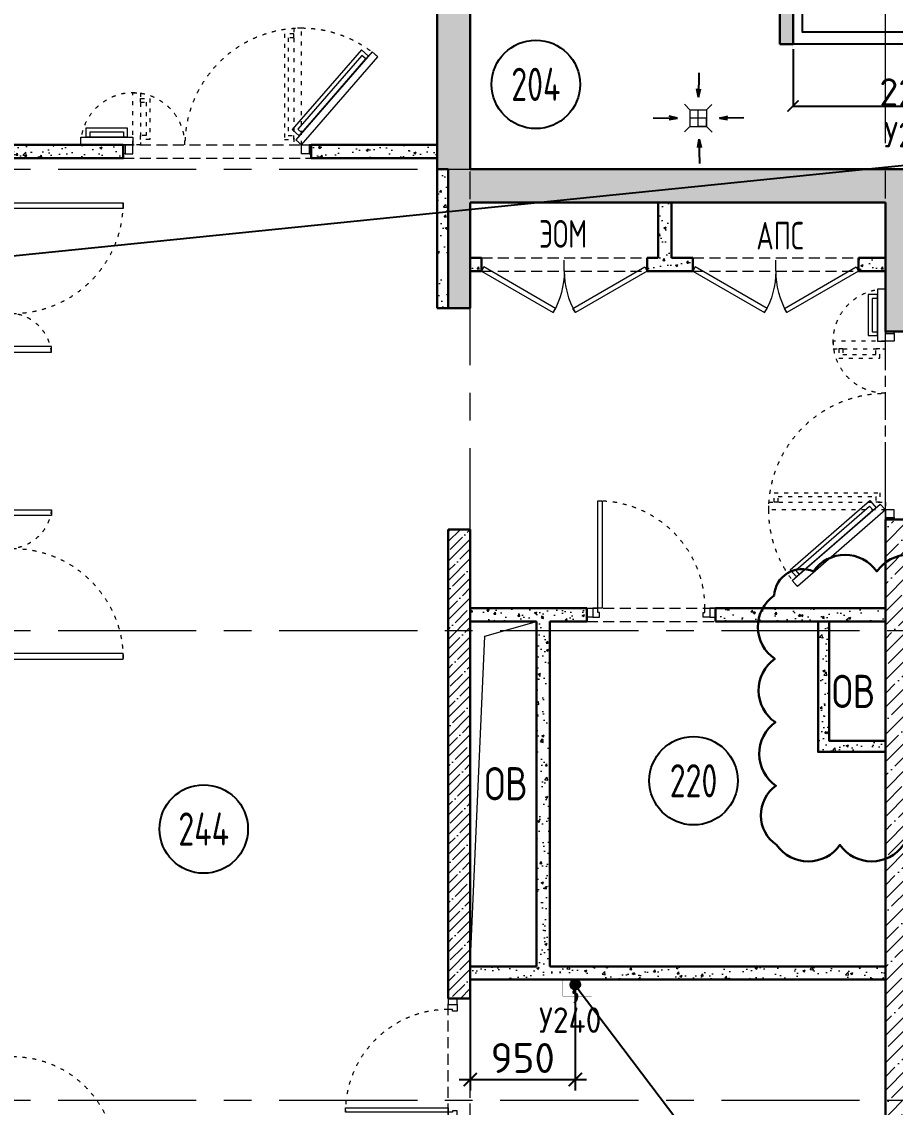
# Model space of a CAD drawing. Header units: millimetres. Extents: x -8417289 to 9420486, y 0 to 166066.
# Drawn here: x -63759 to -55856, y 66682 to 76500 of the extents above; entities that cross this region are included whole.
import ezdxf
from ezdxf import colors
from ezdxf.entities.mleader import LeaderData, LeaderLine
from ezdxf.enums import TextEntityAlignment as Align
from ezdxf.math import Vec2, Vec3

# ---------------------------------------------------------------- set-up
doc = ezdxf.new("R2010")
doc.units = ezdxf.units.MM
doc.header["$MEASUREMENT"] = 0
doc.header["$PDMODE"] = 3
doc.header["$PDSIZE"] = -4
for name, pattern in [('ACAD_ISO03W100', [30, 12, -18]), ('ADSK_Штриховая_ш2 п1', [3, 2, -1]), ('CENTER', [2, 1.25, -0.25, 0.25, -0.25])]:
    doc.linetypes.add(name, pattern=pattern)
doc.layers.get('0').update_dxf_attribs({"color": 250, "lineweight": 9})
doc.layers.get('Defpoints').update_dxf_attribs({"color": 6})
for name, color, linetype, lineweight in [('_АР ТЕКСТ', 250, 'Continuous', 25), ('АР_Двери', 175, 'Continuous', 18), ('АР_Маркер экспликации', 239, 'Continuous', 13), ('АР_Номер помещения', 1, 'Continuous', 25), ('АР_Оси', 195, 'Continuous', 9), ('АР_Перегородки газоблок', 165, 'Continuous', 30), ('АР_Перегородки газоблок_Штрих', 165, 'Continuous', 5), ('АР_Сущ Несущая стена', 216, 'Continuous', 30), ('АР_тонкая линия', 250, 'Continuous', 0), ('АР_Шкафы ЭОМ', 1, 'Continuous', 0), ('АР_Штриховка монолит', 250, 'Continuous', 9), ('ТХ_ОСНОВНОЙ', 103, 'Continuous', 25)]:
    doc.layers.add(name, color=color, linetype=linetype, lineweight=lineweight)
for name, color, linetype in [('АР_Отверстия', 251, 'Continuous'), ('ТХ_ВК_оборуд.ТХ', 250, 'Continuous'), ('ТХ_ВК_трапы', 5, 'Continuous'), ('ТХ_обор_бытовое', 14, 'Continuous'), ('ТХ_обор_бытовое_поз', 14, 'Continuous'), ('ТХ_привязки ЭО', 96, 'Continuous'), ('ТХ_привязки_ЭО', 96, 'Continuous'), ('ТХ_размеры', 240, 'Continuous'), ('ТХ_розетки ЭО', 86, 'Continuous'), ('ТХ_сантехника', 253, 'Continuous')]:
    doc.layers.add(name, color=color, linetype=linetype)
doc.styles.add('ICOCPEUR', font='isocpeur.TTF')
doc.styles.add('ISOCPEUR', font='isocpeur.TTF')
doc.styles.add('ISOCPEUR_1', font='isocpeur.TTF', dxfattribs={"width": 0.9, "height": 250})
doc.dimstyles.new('R_100', dxfattribs={"dimtxt": 270, "dimasz": 120, "dimexe": 100, "dimexo": 0, "dimgap": 60, "dimtad": 1, "dimdec": 0, "dimrnd": 50, "dimzin": 0, "dimdsep": 46, "dimtxsty": 'ISOCPEUR', "dimblk": 'ARCHTICK', "dimcen": 0, "dimdle": 100, "dimclrd": 256, "dimclre": 256, "dimclrt": 256, "dimadec": 0, "dimazin": 0, "dimtfac": 2, "dimtdec": 0, "dimtofl": 0, "dimtmove": 1, "dimatfit": 3, "dimfxl": 1, "dimtvp": 3, "dimtolj": 1, "dimtzin": 0, "dimarcsym": 0})
doc.dimstyles.new('Копия SPDS', dxfattribs={"dimtxt": 250, "dimasz": 100, "dimexe": 0.5, "dimexo": 0.625, "dimtad": 1, "dimdec": 0, "dimrnd": 10, "dimtxsty": 'ISOCPEUR', "dimblk": 'ARCHTICK', "dimcen": 2.5, "dimdle": 0.5, "dimclrd": 256, "dimclre": 256, "dimclrt": 256, "dimadec": 0, "dimazin": 2, "dimtfac": 0.75, "dimtdec": 0, "dimtmove": 1, "dimatfit": 3, "dimfxl": 1, "dimtolj": 1, "dimarcsym": 1})
pattern_1 = [(50, (0, 0), (215.17805, -18.82564), [22.5, -247.5]), (355, (0, 0), (-41.6254, 225.65764), [18, -198]), (100.45144, (17.93, -1.57), (173.55265, 206.832), [19.12206, -210.34263]), (46.1842, (0, 60), (320.1724, -49.6558), [33.75, -371.25]), (96.63564, (26.68, 55.86), (280.3986, 292.2356), [28.6831, -315.5141]), (351.18416, (0, 60), (280.3986, 292.2356), [27, -297]), (21, (30, 45), (179.0721, -120.78567), [22.5, -247.5]), (326, (30, 45), (72.9946, 217.545), [18, -198]), (71.45144, (44.92, 34.93), (252.0667, 96.75935), [19.12206, -210.34263]), (37.5, (0, 0), (3.647957, 99.868156), [0, -195.6, 0, -201, 0, -198.75]), (7.5, (0, 0), (78.92086, 118.32351), [0, -114.6, 0, -191.1, 0, -75.75]), (327.5, (-66.9, 0), (160.14673, -6.76646), [0, -75, 0, -234, 0, -310.5]), (317.5, (-96.9, 0), (174.95585, 30.0315), [0, -97.5, 0, -155.4, 0, -220.5])]
pattern_2 = [(50, (0, 220), (215.17805, -18.82564), [22.5, -247.5]), (355, (0, 220), (-41.6254, 225.65764), [18, -198]), (100.45144, (17.93, 218.44), (173.55265, 206.832), [19.12206, -210.34263]), (46.1842, (0, 280), (320.1724, -49.6558), [33.75, -371.25]), (96.63564, (26.68, 275.87), (280.3986, 292.2356), [28.6831, -315.5141]), (351.18416, (0, 280), (280.3986, 292.2356), [27, -297]), (21, (30, 265), (179.0721, -120.78567), [22.5, -247.5]), (326, (30, 265), (72.9946, 217.545), [18, -198]), (71.45144, (44.92, 254.94), (252.0667, 96.75935), [19.12206, -210.34263]), (37.5, (0, 220.005), (3.647957, 99.868156), [0, -195.6, 0, -201, 0, -198.75]), (7.5, (0, 220.01), (78.92086, 118.32351), [0, -114.6, 0, -191.1, 0, -75.75]), (327.5, (-66.9, 220.005), (160.14673, -6.76646), [0, -75, 0, -234, 0, -310.5]), (317.5, (-96.9, 220), (174.95585, 30.0315), [0, -97.5, 0, -155.4, 0, -220.5])]

# ---------------------------------------------------------------- blocks, each defined once
blk = doc.blocks.new('*U1001')
blk.add_lwpolyline([(100, 80), (100, 1010), (140, 1010), (140, 80)], close=True)
for points in [[(0, 0), (0, 80), (55, 80), (55, 0), (0, 0)], [(55, 80), (55, 0), (115, 0), (115, 40), (100, 40), (100, 80), (55, 80)], [(1075, 80), (1075, 0), (1015, 0), (1015, 40), (1030, 40), (1030, 80), (1075, 80)], [(1130, 0), (1130, 80), (1075, 80), (1075, 0), (1130, 0)]]:
    blk.add_lwpolyline(points)
at = {"linetype": 'ACAD_ISO03W100', "ltscale": 3}
blk.add_arc((100, 80), 930, 0, 90, dxfattribs=at)
blk = doc.blocks.new('Полуторная_на лестницу')
for points in [[(75, 80), (75, 1080), (124.9, 1080), (124.9, 80)], [(1375.1, 430), (1375.1, 80), (1425, 80), (1425, 430)]]:
    blk.add_lwpolyline(points, close=True)
for points in [[(0, 0), (0, 80), (20, 80), (20, 0), (0, 0)], [(20, 80), (20, 0), (90, 0), (90, 30), (75, 30), (75, 80), (20, 80)], [(1480, 80), (1480, 0), (1410, 0), (1410, 30), (1425, 30), (1425, 80), (1480, 80)], [(1500, 0), (1500, 80), (1480, 80), (1480, 0), (1500, 0)]]:
    blk.add_lwpolyline(points)
at = {"linetype": 'ACAD_ISO03W100', "ltscale": 3}
for centre, radius, start, end in [((75, 80), 1000, 0, 90), ((1465.4, 39.6), 392.5, 95.90754, 174.09246)]:
    blk.add_arc(centre, radius, start, end, dxfattribs=at)
blk = doc.blocks.new('*U143')
at = {"layer": 'АР_Номер помещения', "color": 7}
blk.add_circle((-15671.9, 816.7), 400, dxfattribs=at)
at = {"color": 7, "style": 'ISOCPEUR', "width": 0.7, "flags": 1}
blk.add_attdef('КАТЕГОРИЯ', (-499.2, -2092.2), '', height=250, dxfattribs=at)
at = {"layer": 'АР_Номер помещения', "color": 7, "style": 'ISOCPEUR', "width": 0.7}
blk.add_attdef('НОМЕР_ПОМЕЩЕНИЯ', text='', height=300, dxfattribs=at).set_placement((-15671.9, 816.7), align=Align.MIDDLE_CENTER)
blk = doc.blocks.new('*U124')
at = {"layer": 'АР_Номер помещения', "color": 7}
blk.add_circle((-24393.5, 229.8), 400, dxfattribs=at)
at = {"color": 7, "style": 'ISOCPEUR', "width": 0.7, "flags": 1}
blk.add_attdef('КАТЕГОРИЯ', (-499.2, -2092.2), '', height=250, dxfattribs=at)
at = {"layer": 'АР_Номер помещения', "color": 7, "style": 'ISOCPEUR', "width": 0.7}
blk.add_attdef('НОМЕР_ПОМЕЩЕНИЯ', text='', height=300, dxfattribs=at).set_placement((-24393.5, 229.8), align=Align.MIDDLE_CENTER)
blk = doc.blocks.new('*U285')
at = {"layer": 'АР_Номер помещения', "color": 7}
blk.add_circle((-18269.9, 7005.7), 400, dxfattribs=at)
at = {"color": 7, "style": 'ISOCPEUR', "width": 0.7, "flags": 1}
blk.add_attdef('КАТЕГОРИЯ', (-499.2, -2092.2), '', height=250, dxfattribs=at)
at = {"layer": 'АР_Номер помещения', "color": 7, "style": 'ISOCPEUR', "width": 0.7}
blk.add_attdef('НОМЕР_ПОМЕЩЕНИЯ', text='', height=300, dxfattribs=at).set_placement((-18269.9, 7005.7), align=Align.MIDDLE_CENTER)
blk = doc.blocks.new('*U7')
for p, q in [((-750, 0), (-750, 100)), ((0, 0), (0, 100))]:
    blk.add_line(p, q)
blk.add_lwpolyline([(0, 0), (-649.5, -375), (-671.4, -337.1), (-21.9, 37.9)], close=True)
blk.add_arc((0, 0), 750, 180, 210)
blk = doc.blocks.new('*U970')
for points in [[(-55, -80), (-55, 0), (-115, 0), (-115, -40), (-100, -40), (-100, -80), (-55, -80)], [(0, 0), (0, -80), (-55, -80), (-55, 0), (0, 0)], [(-1170, 0), (-1170, -80), (-1115, -80), (-1115, 0), (-1170, 0)], [(-1115, -80), (-1115, 0), (-1055, 0), (-1055, -40), (-1070, -40), (-1070, -80), (-1115, -80)]]:
    blk.add_lwpolyline(points)
blk.add_lwpolyline([(-100, -80), (-100, -1050), (-140, -1050), (-140, -80)], close=True)
at = {"linetype": 'ACAD_ISO03W100', "ltscale": 3}
blk.add_arc((-100, -80), 970, 180, 270, dxfattribs=at)
blk = doc.blocks.new('_DotSmall')
at = {"color": 0, "linetype": 'ByBlock', "const_width": 0.5}
blk.add_lwpolyline([(-0.0625, 0, 1), (0.0625, 0, 1)], format="xyb", close=True, dxfattribs=at)
blk = doc.blocks.new('Из_буфера31843')
for p, q in [((365.8, 166.1), (359.2, 113.1)), ((394.6, 113.1), (388, 166.1)), ((915.8, 166.1), (909.2, 113.1)), ((944.6, 113.1), (938, 166.1)), ((1465.7, 166.1), (1459.1, 113.1)), ((1494.5, 113.1), (1487.9, 166.1)), ((355.9, 103.6), (351.9, 61.7)), ((363.3, 86.6), (363.3, 101.5)), ((390.5, 86.6), (363.3, 86.6)), ((390.5, 101.5), (390.5, 86.6)), ((401.9, 61.7), (397.9, 103.6)), ((905.9, 103.6), (901.9, 61.7)), ((913.3, 86.6), (913.3, 101.5)), ((940.5, 86.6), (913.3, 86.6)), ((940.5, 101.5), (940.5, 86.6)), ((951.9, 61.7), (947.9, 103.6)), ((1455.8, 103.6), (1451.8, 61.7)), ((1463.2, 86.6), (1463.2, 101.5)), ((1490.4, 86.6), (1463.2, 86.6)), ((1490.4, 101.5), (1490.4, 86.6)), ((1501.8, 61.7), (1497.8, 103.6))]:
    blk.add_line(p, q)
at = {"lineweight": 13, "ltscale": 500}
for p, q in [((376.9, 85), (376.9, 22.5)), ((926.9, 85), (926.9, 22.5)), ((1476.9, 85), (1476.9, 22.5))]:
    blk.add_line(p, q, dxfattribs=at)
for points in [[(1819.9, 500), (33.9, 500), (33.9, 0), (1819.9, 0)], [(1754.9, 415), (98.9, 415), (98.9, 85), (1754.9, 85)]]:
    blk.add_lwpolyline(points, close=True)
for centre, major_axis, start_param, end_param in [((376.9, 164.7), (-7.91, 7.91), 4.051589, 6.943986), ((926.9, 164.7), (-7.91, 7.91), 4.051589, 6.943986), ((1476.8, 164.7), (-7.91, 7.91), 4.051589, 6.943986), ((376.9, 101.7), (-14.9, -14.9), -1.35736, -0.875625), ((376.9, 101.7), (-14.9, 14.9), 4.498953, 6.496621), ((376.9, 101.5), (-9.62, 9.62), 3.926991, 7.068583), ((376.9, 101.7), (-14.9, 14.9), 4.017217, 4.498953), ((926.9, 101.7), (-14.9, -14.9), -1.35736, -0.875625), ((926.9, 101.7), (-14.9, 14.9), 4.498953, 6.496621), ((926.9, 101.5), (-9.62, 9.62), 3.926991, 7.068583), ((926.9, 101.7), (-14.9, 14.9), 4.017217, 4.498953), ((1476.8, 101.7), (-14.9, -14.9), -1.35736, -0.875625), ((1476.8, 101.7), (-14.9, 14.9), 4.498953, 6.496621), ((1476.8, 101.5), (-9.62, 9.62), 3.926991, 7.068583), ((1476.8, 101.7), (-14.9, 14.9), 4.017217, 4.498953), ((376.9, 61.7), (-17.7, -17.7), -0.785398, 2.356194), ((926.9, 61.7), (-17.7, -17.7), -0.785398, 2.356194), ((1476.8, 61.7), (-17.7, -17.7), -0.785398, 2.356194)]:
    blk.add_ellipse(centre, major_axis=major_axis, ratio=1, start_param=start_param, end_param=end_param)
blk = doc.blocks.new('дв.1700')
at = {"layer": 'АР_Двери'}
for points in [[(-87, 0), (-87, -80), (-70, -80), (-70, 0), (-87, 0)], [(-70, -80), (-70, 0), (0, 0), (0, -30), (0, -30), (0, -80), (-70, -80)], [(1596, -80), (1596, 0), (1526, 0), (1526, -30), (1526, -30), (1526, -80), (1596, -80)], [(1613, 0), (1613, -80), (1596, -80), (1596, 0), (1613, 0)]]:
    blk.add_lwpolyline(points, dxfattribs=at)
for points in [[(0, -80), (-692, -876), (-639.2, -921.8), (52.7, -125.8)], [(1997.3, -149.9), (1526, -149.9), (1526, -80), (1997.3, -80)], [(19.9, -163.6), (-606.3, -883.9), (-542.2, -939.6), (84, -219.2)], [(-3, -190), (-583.3, -857.5), (-545.7, -890.2), (34.6, -222.7)], [(1946.9, -234.7), (1576, -234.7), (1576, -149.9), (1946.9, -149.9)], [(1911.9, -199.7), (1611, -199.7), (1611, -149.9), (1911.9, -149.9)]]:
    blk.add_lwpolyline(points, close=True, dxfattribs=at)
at = {"layer": 'АР_Двери', "linetype": 'ACAD_ISO03W100', "ltscale": 3}
for points in [[(0, -80), (0, -1134.7), (69.9, -1134.7), (69.9, -80)], [(1456.1, -551.3), (1456.1, -80), (1526, -80), (1526, -551.3)]]:
    blk.add_lwpolyline(points, close=True, dxfattribs=at)
for points in [[(69.9, -1049.5), (69.9, -1084.5), (154.7, -1084.5), (154.7, -130), (69.9, -130), (69.9, -165)], [(69.9, -1049.5), (119.7, -1049.5), (119.7, -165), (69.9, -165)], [(1456.1, -465.9), (1456.1, -500.9), (1371.3, -500.9), (1371.3, -130), (1456.1, -130), (1456.1, -165)], [(1456.1, -465.9), (1406.3, -465.9), (1406.3, -165), (1456.1, -165)]]:
    blk.add_lwpolyline(points, dxfattribs=at)
for centre, radius, start, end in [((0, -80), 1054.7, 228.99999, 0), ((1526, -80), 471.3, 180, 351.4758)]:
    blk.add_arc(centre, radius, start, end, dxfattribs=at)
blk = doc.blocks.new('Трап ТХ')
at = {"layer": 'ТХ_ВК_трапы', "color": 5, "lineweight": 0}
for p, q in [((305243.2, -196674.3), (305292.9, -196724.5)), ((305292.9, -196724.5), (305292.9, -196874.5)), ((305292.9, -196724.5), (305442.2, -196724.5)), ((305367.6, -196874.5), (305367.6, -196724.5)), ((305491.2, -196675.5), (305442.2, -196724.5)), ((305442.2, -196724.5), (305442.2, -196874.5)), ((305442.2, -196799.5), (305292.9, -196799.5)), ((305442.2, -196874.5), (305442.2, -196799.5)), ((305243.2, -196924.3), (305292.9, -196874.5)), ((305292.9, -196874.5), (305442.2, -196874.5)), ((305442.2, -196874.5), (305367.6, -196874.5)), ((305493.2, -196925.5), (305442.2, -196874.5))]:
    blk.add_line(p, q, dxfattribs=at)
blk = doc.blocks.new('A$C985b353d')
at = {"layer": 'ТХ_ВК_трапы', "ltscale": 100}
for p, q in [((6.4, 408.7), (2.2, 189.2)), ((2.2, 189.2), (-11.2, 263.5)), ((-11.2, 263.5), (2.2, 189.2)), ((2.2, 189.2), (19.8, 264.3)), ((-407.4, 3.3), (-187.9, -0.9)), ((-187.9, -0.9), (-263, 16.7)), ((192.3, -0.9), (267.4, 16.7)), ((411.8, 3.3), (192.3, -0.9)), ((-187.9, -0.9), (-262.2, -14.3)), ((-262.2, -14.3), (-187.9, -0.9)), ((192.3, -0.9), (266.6, -14.3)), ((266.6, -14.3), (192.3, -0.9)), ((9.7, -190.8), (-3.8, -265.2)), ((-3.8, -265.2), (9.7, -190.8)), ((13.8, -410.3), (9.7, -190.8)), ((9.7, -190.8), (27.3, -265.9))]:
    blk.add_line(p, q, dxfattribs=at)
blk = doc.blocks.new('_ArchTick')
at = {"color": 0, "linetype": 'ByBlock', "const_width": 0.15}
blk.add_lwpolyline([(-0.5, -0.5), (0.5, 0.5)], dxfattribs=at)
blk = doc.blocks.new('*D2214')
at = {"layer": 'Defpoints', "color": 0, "lineweight": 13, "ltscale": 0.1, "transparency": 16777216}
for p in [(-56780.4, 76253.2), (-54525.2, 76265.6), (-54525.2, 75737.5)]:
    blk.add_point(p, dxfattribs=at)
at = {"layer": 'ТХ_размеры', "lineweight": -2, "ltscale": 0.1, "transparency": 16777216}
for p, q in [((-56780.4, 76252.5), (-56780.4, 75737)), ((-54525.2, 76265), (-54525.2, 75737)), ((-56780.9, 75737.5), (-54524.7, 75737.5))]:
    blk.add_line(p, q, dxfattribs=at)
at = {"layer": 'ТХ_размеры', "lineweight": -2, "ltscale": 0.1, "transparency": 16777216, "xscale": 100, "yscale": 100, "zscale": 100, "rotation": 180}
blk.add_blockref('_ArchTick', (-56780.4, 75737.5), dxfattribs=at)
at = {"layer": 'ТХ_размеры', "lineweight": -2, "ltscale": 0.1, "transparency": 16777216, "xscale": 100, "yscale": 100, "zscale": 100}
blk.add_blockref('_ArchTick', (-54525.2, 75737.5), dxfattribs=at)
at = {"layer": 'ТХ_размеры', "ltscale": 0.1, "transparency": 16777216, "insert": (-55652.8, 75863.1), "char_height": 250, "attachment_point": 5, "style": 'ISOCPEUR'}
blk.add_mtext('\\A1;2260', dxfattribs=at)
blk = doc.blocks.new('У240')
at = {"layer": 'ТХ_обор_бытовое', "lineweight": 0, "ltscale": 100, "transparency": 33554687, "const_width": 2}
blk.add_lwpolyline([(259065, 2931.5), (259065, 3191.5), (259215, 3191.5), (259215, 2931.5)], close=True, dxfattribs=at)
blk = doc.blocks.new('A$Cac6d02b9')
at = {"lineweight": 30}
h = blk.add_hatch(color=256, dxfattribs=at)
edge = h.paths.add_edge_path()
edge.add_arc((43.1, 43.1), 43.1, 0, 360)
blk.add_circle((43.1, 43.1), 43.1, dxfattribs=at)
blk.add_spline([(33.3, 212.6), (58.3, 170.6), (49.2, 125.1), (25.4, 120.5), (43.1, 86.2)], degree=3, dxfattribs=at)
blk = doc.blocks.new('*D2911')
at = {"layer": 'Defpoints', "color": 0, "linetype": 'ByBlock', "lineweight": 13, "ltscale": 500, "transparency": 16777216}
for p in [(-59700.7, 67836.8), (-58750.7, 67836.8), (-58750.7, 66933.2)]:
    blk.add_point(p, dxfattribs=at)
at = {"layer": 'ТХ_привязки_ЭО', "linetype": 'ByBlock', "lineweight": -2, "ltscale": 500, "transparency": 16777216}
for p, q in [((-59700.7, 67836.8), (-59700.7, 66833.2)), ((-58750.7, 67836.8), (-58750.7, 66833.2)), ((-59800.7, 66933.2), (-58650.7, 66933.2))]:
    blk.add_line(p, q, dxfattribs=at)
at = {"layer": 'ТХ_привязки_ЭО', "linetype": 'ByBlock', "lineweight": -2, "ltscale": 500, "transparency": 16777216, "xscale": 120, "yscale": 120, "zscale": 120, "rotation": 180}
blk.add_blockref('_ArchTick', (-59700.7, 66933.2), dxfattribs=at)
at = {"layer": 'ТХ_привязки_ЭО', "linetype": 'ByBlock', "lineweight": -2, "ltscale": 500, "transparency": 16777216, "xscale": 120, "yscale": 120, "zscale": 120}
blk.add_blockref('_ArchTick', (-58750.7, 66933.2), dxfattribs=at)
at = {"layer": 'ТХ_привязки_ЭО', "linetype": 'ByBlock', "lineweight": 13, "ltscale": 500, "transparency": 16777216, "insert": (-59225.7, 67128.2), "char_height": 270, "attachment_point": 5, "style": 'ISOCPEUR'}
blk.add_mtext('\\A1;950', dxfattribs=at)
blk = doc.blocks.new('_None')

msp = doc.modelspace()

# ---------------------------------------------------------------- hatches: boundary and pattern name
at = {"layer": 'АР_Перегородки газоблок_Штрих', "ltscale": 100}
h = msp.add_hatch(dxfattribs=at)
h.set_pattern_fill('AR-CONC', color=256, scale=30)
h.set_pattern_definition(pattern_1)
h.paths.add_polyline_path([(-54403.4, 77348.7), (-56780.4, 77348.7), (-56780.4, 78580.3), (-54523.3, 78580.3), (-54523, 78478.6), (-54403, 78478.9), (-54403.3, 78580.3), (-53391.2, 78580.3), (-53391.1, 78700.3), (-59548, 78700.4), (-59700.7, 78700.4), (-59700.7, 78580.4), (-56900.4, 78580.3), (-56900.4, 76298.2), (-56785.2, 76298.2), (-56780.4, 76151.3), (-56780.4, 77228.7), (-54523.4, 77228.7), (-54523, 76295.7), (-54403, 76295.7)])
h = msp.add_hatch(dxfattribs=at)
h.set_pattern_fill('AR-CONC', color=256, scale=30)
h.set_pattern_definition(pattern_2)
h.paths.add_polyline_path([(-63840.7, 75265.7), (-63840.7, 75385.7), (-63840.7, 75385.7), (-63840.7, 75265.7), (-62845.8, 75265.7), (-62845.6, 75385.7), (-63840.7, 75385.7)])
h = msp.add_hatch(dxfattribs=at)
h.set_pattern_fill('AR-CONC', color=256, scale=30)
h.set_pattern_definition(pattern_2)
h.paths.add_polyline_path([(-61145.7, 75265.7), (-61145.7, 75385.7), (-61145.7, 75385.7), (-61145.7, 75265.7), (-60000.8, 75265.7), (-60000.6, 75385.7), (-61145.7, 75385.7)])
h = msp.add_hatch(dxfattribs=at)
h.set_pattern_fill('AR-CONC', color=256, scale=30)
h.set_pattern_definition(pattern_1)
h.paths.add_polyline_path([(-60000.7, 75165.7), (-59900.7, 75165.7), (-59900.7, 73908.2), (-60000.7, 73908.2)])
h = msp.add_hatch(dxfattribs=at)
h.set_pattern_fill('AR-CONC', color=256, scale=30)
h.set_pattern_definition(pattern_1)
h.paths.add_polyline_path([(-57687.3, 74364.5), (-57880.7, 74364.5), (-57880.7, 74865.7), (-58000.7, 74865.7), (-58000.7, 74364.5), (-58100.6, 74364.5), (-58100.8, 74244.5), (-57687.6, 74244.5)])
h = msp.add_hatch(dxfattribs=at)
h.set_pattern_fill('AR-CONC', color=256, scale=30)
h.set_pattern_definition(pattern_1)
h.paths.add_polyline_path([(-59600.7, 74364.5), (-59700.7, 74364.5), (-59700.7, 74244.5), (-59600.7, 74244.5)])
h = msp.add_hatch(dxfattribs=at)
h.set_pattern_fill('AR-CONC', color=256, scale=30)
h.set_pattern_definition([(50, (3655, 1e-10), (215.17805, -18.82564), [22.5, -247.5]), (355, (3655, 1e-10), (-41.6254, 225.65764), [18, -198]), (100.45144, (3672.93, -1.57), (173.55265, 206.832), [19.12206, -210.34263]), (46.1842, (3655, 60), (320.1724, -49.6558), [33.75, -371.25]), (96.63564, (3681.68, 55.86), (280.3986, 292.2356), [28.6831, -315.5141]), (351.18416, (3655, 60), (280.3986, 292.2356), [27, -297]), (21, (3685, 45), (179.0721, -120.78567), [22.5, -247.5]), (326, (3685, 45), (72.9946, 217.545), [18, -198]), (71.45144, (3699.92, 34.93), (252.0667, 96.75935), [19.12206, -210.34263]), (37.5, (3655, 1e-10), (3.647957, 99.868156), [0, -195.6, 0, -201, 0, -198.75]), (7.5, (3655, 1e-10), (78.92086, 118.32351), [0, -114.6, 0, -191.1, 0, -75.75]), (327.5, (3588.1, 1e-10), (160.14673, -6.76646), [0, -75, 0, -234, 0, -310.5]), (317.5, (3558.1, 1e-10), (174.95585, 30.0315), [0, -97.5, 0, -155.4, 0, -220.5])])
h.paths.add_polyline_path([(-55945.7, 74364.5), (-56187.4, 74364.5), (-56187.4, 74244.5), (-55945.7, 74244.5)])
h = msp.add_hatch(dxfattribs=at)
h.set_pattern_fill('AR-CONC', color=256, scale=30)
h.set_pattern_definition(pattern_1)
h.paths.add_polyline_path([(-58647.8, 71075.7), (-58647.8, 71195.7), (-59700.7, 71195.7), (-59700.7, 71075.7)])
h = msp.add_hatch(dxfattribs=at)
h.set_pattern_fill('AR-CONC', color=256, scale=30)
h.set_pattern_definition(pattern_1)
h.paths.add_polyline_path([(-55945.7, 71195.7), (-57480.8, 71195.7), (-57480.8, 71075.7), (-55945.7, 71075.7)])
h = msp.add_hatch(dxfattribs=at)
h.set_pattern_fill('AR-CONC', color=256, scale=30)
h.set_pattern_definition(pattern_1)
h.paths.add_polyline_path([(-58980.8, 70350.5), (-58980.8, 71075.7), (-59100.8, 71075.7), (-59100.8, 67956.8), (-58980.8, 67956.8), (-58980.8, 69842.3)])
h = msp.add_hatch(dxfattribs=at)
h.set_pattern_fill('AR-CONC', color=256, scale=30)
h.set_pattern_definition([(50, (0, -4368.78), (215.17805, -18.82564), [22.5, -247.5]), (355, (0, -4368.78), (-41.6254, 225.65764), [18, -198]), (100.45144, (17.93, -4370.34), (173.55265, 206.832), [19.12206, -210.34263]), (46.1842, (0, -4308.78), (320.1724, -49.6558), [33.75, -371.25]), (96.63564, (26.68, -4312.9), (280.3986, 292.2356), [28.6831, -315.5141]), (351.18416, (0, -4308.78), (280.3986, 292.2356), [27, -297]), (21, (30, -4323.78), (179.0721, -120.78567), [22.5, -247.5]), (326, (30, -4323.78), (72.9946, 217.545), [18, -198]), (71.45144, (44.92, -4333.84), (252.0667, 96.75935), [19.12206, -210.34263]), (37.5, (0, -4368.775), (3.647957, 99.868156), [0, -195.6, 0, -201, 0, -198.75]), (7.5, (0, -4368.78), (78.92086, 118.32351), [0, -114.6, 0, -191.1, 0, -75.75]), (327.5, (-66.9, -4368.775), (160.14673, -6.76646), [0, -75, 0, -234, 0, -310.5]), (317.5, (-96.9, -4368.78), (174.95585, 30.0315), [0, -97.5, 0, -155.4, 0, -220.5])])
h.paths.add_polyline_path([(-55945.6, 69995.7), (-56453.9, 69995.7), (-56453.9, 71075.7), (-56553.9, 71075.7), (-56553.9, 69995.7), (-56553.8, 69995.7), (-56553.9, 69895.7), (-55945.7, 69895.7)])
h = msp.add_hatch(dxfattribs=at)
h.set_pattern_fill('AR-CONC', color=256, scale=30)
h.set_pattern_definition(pattern_1)
h.paths.add_polyline_path([(-55945.7, 67956.8), (-59700.7, 67956.8), (-59700.7, 67836.8), (-55945.7, 67836.8)])
at = {"layer": 'АР_Штриховка монолит', "ltscale": 100}
h = msp.add_hatch(dxfattribs=at)
h.set_pattern_fill('ANSI35', color=256, scale=500)
h.paths.add_polyline_path([(-25500.7, 86650.7), (-60000.7, 86650.7), (-60000.7, 82685.7), (-60000.7, 82485.7), (-60000.7, 75165.7), (-59900.7, 75165.7), (-59900.7, 73908.2), (-59700.7, 73908.2), (-59700.7, 74865.7), (-55945.7, 74865.7), (-55945.7, 73698.2), (-55745.7, 73698.2), (-55745.7, 74865.7), (-48030.8, 74865.7), (-48030.8, 75165.7), (-59700.7, 75165.7), (-59700.7, 86350.7), (-25500.7, 86350.7)])
h = msp.add_hatch(dxfattribs=at)
h.set_pattern_fill('ANSI35', color=256, scale=700)
h.set_pattern_definition([(45, (-1028453.5, 165205.58), (-123.743687, 123.743687), []), (45, (-1028329.76, 165205.58), (-123.743687, 123.743687), [218.75, -43.75, 0, -43.75])])
h.paths.add_polyline_path([(-55745.7, 66645.7), (-55745.7, 66845.7), (-55745.7, 70995.7), (-55245.7, 70995.7), (-55245.7, 71195.7), (-55745.7, 71195.7), (-55745.7, 71983.2), (-55945.7, 71983.2), (-55945.7, 61655.7), (-55945.7, 61455.7), (-55745.7, 61455.7)])
h = msp.add_hatch(dxfattribs=at)
h.set_pattern_fill('ANSI35', color=256, scale=500)
h.paths.add_polyline_path([(-59700.7, 71908.2), (-59900.7, 71908.2), (-59900.7, 67666.8), (-59700.7, 67666.8)])

# ---------------------------------------------------------------- linework, layer by layer
at = {"lineweight": 13, "ltscale": 500}
msp.add_line((-59900.7, 75165.7), (-60000.7, 75165.7), dxfattribs=at)
at = {"layer": 'Defpoints', "color": 6, "lineweight": 30}
msp.add_lwpolyline([(-56930.2, 69055.2, 0.520567), (-56356.2, 69055.2, 0.520567), (-55782.3, 69055.2, 0.520567), (-55408.1, 69253.1, 0.520567), (-55413.6, 69827, 0.520567), (-55419, 70400.9, 0.520567), (-55424.5, 70974.8, 0.520567), (-55449.3, 71529.2, 0.520567), (-56023.2, 71529.2, 0.520567), (-56597.1, 71529.2, 0.520567), (-56951.6, 71311.9, 0.520567), (-56946.2, 70738, 0.520567), (-56940.7, 70164, 0.520567), (-56935.3, 69590.1, 0.520567)], format="xyb", close=True, dxfattribs=at)
at = {"layer": 'АР_Оси', "linetype": 'CENTER', "ltscale": 1000}
for p, q in [((-59700.7, 53394.4), (-59700.7, 87701.9)), ((-55945.7, 53400.9), (-55945.7, 87708.4)), ((-89429.5, 75165.7), (-5832.3, 75165.7)), ((-89429.5, 70995.7), (-5832.3, 70995.7)), ((-89429.5, 66745.7), (-5832.3, 66745.7))]:
    msp.add_line(p, q, dxfattribs=at)
at = {"layer": 'АР_Перегородки газоблок', "ltscale": 100}
for p, q in [((-61140.7, 75385.7), (-61140.7, 75265.7)), ((-60000.7, 75165.7), (-60000.7, 73908.2)), ((-60000.7, 74985.7), (-60000.7, 74865.7)), ((-59900.7, 73908.2), (-60000.7, 73908.2))]:
    msp.add_line(p, q, dxfattribs=at)
for points in [[(-56900.4, 76298.2), (-56900.4, 78580.3)], [(-56780.4, 77228.7), (-56780.4, 76298.2)], [(-56780.4, 76298.2), (-56900.4, 76298.2)], [(-63840.7, 75385.7), (-62840.7, 75385.7), (-62840.7, 75265.7), (-63840.7, 75265.7)], [(-61140.7, 75385.7), (-60000.7, 75385.7)], [(-60000.7, 75265.7), (-61140.7, 75265.7)], [(-58000.7, 74865.7), (-58000.7, 74364.5)], [(-57880.7, 74865.7), (-57880.7, 74364.5)], [(-59700.7, 74364.5), (-59600.7, 74364.5)], [(-59600.7, 74364.5), (-59600.7, 74244.5)], [(-58100.7, 74364.5), (-58000.7, 74364.5)], [(-58100.7, 74364.5), (-58100.7, 74244.5)], [(-57687.4, 74364.5), (-57687.4, 74244.5), (-58100.7, 74244.5)], [(-57880.7, 74364.5), (-57687.4, 74364.5)], [(-55945.7, 74244.5), (-56187.4, 74244.5), (-56187.4, 74364.5)], [(-56187.4, 74364.5), (-55945.7, 74364.5)], [(-59600.7, 74244.5), (-59700.7, 74244.5)], [(-58647.8, 71195.7), (-59700.7, 71195.7)], [(-58647.8, 71195.7), (-58647.8, 71075.7)], [(-55945.7, 71195.7), (-57480.8, 71195.7)], [(-57480.8, 71195.7), (-57480.8, 71075.7)], [(-59100.8, 71075.7), (-59700.7, 71075.7)], [(-59100.7, 67956.8), (-59100.8, 71075.7)], [(-58980.8, 71075.7), (-58980.8, 67956.8)], [(-58980.8, 71075.7), (-58647.8, 71075.7)], [(-57480.8, 71075.7), (-55945.7, 71075.7)], [(-56553.9, 71075.7), (-56553.9, 69895.7), (-55945.7, 69895.7)], [(-56453.9, 71075.7), (-56453.9, 69995.7), (-55945.7, 69995.7)], [(-59700.7, 67956.8), (-59100.7, 67956.8)], [(-58980.8, 67956.8), (-55945.7, 67956.8)], [(-59700.7, 67836.8), (-55945.7, 67836.8)]]:
    msp.add_lwpolyline(points, dxfattribs=at)
at = {"layer": 'АР_Сущ Несущая стена', "ltscale": 100}
for p, q in [((-59700.7, 86350.7), (-59700.7, 75165.7)), ((-60000.7, 82485.7), (-60000.7, 75165.7)), ((-60000.7, 75165.7), (-59900.7, 75165.7)), ((-59900.7, 75165.7), (-59900.7, 73908.2)), ((-59700.7, 75165.7), (-48030.7, 75165.7)), ((-59700.7, 74865.7), (-59700.7, 73908.2)), ((-59700.7, 74865.7), (-55945.7, 74865.7)), ((-55945.7, 74865.7), (-55945.7, 73698.2)), ((-59900.7, 73908.2), (-59700.7, 73908.2)), ((-55945.7, 73698.2), (-55745.7, 73698.2)), ((-55945.7, 73698.2), (-55745.7, 73698.2)), ((-55945.7, 71998.2), (-55945.7, 61655.7)), ((-55945.7, 71998.2), (-55745.7, 71998.2)), ((-59900.7, 71908.2), (-59900.7, 67666.8)), ((-59900.7, 71908.2), (-59700.7, 71908.2)), ((-59700.7, 71908.2), (-59700.7, 67666.8)), ((-59900.7, 67666.8), (-59700.7, 67666.8))]:
    msp.add_line(p, q, dxfattribs=at)
at = {"layer": 'АР_тонкая линия', "linetype": 'ADSK_Штриховая_ш2 п1', "ltscale": 50}
for p, q in [((-62840.7, 75385.7), (-61140.7, 75385.7)), ((-62840.7, 75265.7), (-61140.7, 75265.7)), ((-59600.7, 74364.5), (-58100.7, 74364.5)), ((-57687.4, 74364.5), (-56187.4, 74364.5)), ((-59600.7, 74244.5), (-58100.7, 74244.5)), ((-57687.4, 74244.5), (-56187.4, 74244.5)), ((-55945.7, 71998.2), (-55943.8, 73689.7)), ((-58647.8, 71195.7), (-57477.8, 71195.7)), ((-58647.8, 71075.7), (-57480.8, 71075.7)), ((-59900.7, 66166.8), (-59900.7, 67666.8)), ((-59700.4, 66166.8), (-59700.4, 67666.8))]:
    msp.add_line(p, q, dxfattribs=at)
at = {"layer": 'АР_тонкая линия', "color": 18, "ltscale": 100, "true_color": 0x000000}
msp.add_lwpolyline([(-59700.7, 67956.8), (-59570.5, 70941.9), (-59100.8, 71075.7)], dxfattribs=at)

# ---------------------------------------------------------------- block references
at = {"layer": 'АР_Двери'}
for name, p, rotation in [('дв.1700', (-61227.7, 75305.7), 180), ('Полуторная_на лестницу', (-63920.7, 74937), 270), ('*U970', (-58647.8, 71115.7), 180), ('*U1001', (-59820.7, 66536.8), 90.00000000000001)]:
    msp.add_blockref(name, p, dxfattribs=dict(at, rotation=rotation))
at = {"layer": 'АР_Двери', "xscale": -1}
for p in [(-59600.7, 74244.5), (-57687.4, 74244.5)]:
    msp.add_blockref('*U7', p, dxfattribs=at)
at = {"layer": 'АР_Двери'}
for p in [(-58100.7, 74244.5), (-56187.4, 74244.5)]:
    msp.add_blockref('*U7', p, dxfattribs=at)
at = {"layer": 'АР_Двери', "xscale": -1, "rotation": 270}
for name, p in [('дв.1700', (-55865.7, 72085.2)), ('Полуторная_на лестницу', (-63920.7, 70660.7)), ('*U1001', (-63920.7, 66110.7))]:
    msp.add_blockref(name, p, dxfattribs=at)
at = {"layer": 'АР_Маркер экспликации', "color": 7}
ref = msp.add_blockref('*U124', (-34714, 75703.7), dxfattribs=at)
ref.add_attrib('НОМЕР_ПОМЕЩЕНИЯ', '204', dxfattribs={"layer": 'АР_Номер помещения', "color": 7, "height": 300, "style": 'ISOCPEUR', "width": 0.7}).set_placement((-59107.5, 75933.5), align=Align.MIDDLE_CENTER)
ref = msp.add_blockref('*U143', (-42009, 68818.8), dxfattribs=at)
ref.add_attrib('НОМЕР_ПОМЕЩЕНИЯ', '220', dxfattribs={"layer": 'АР_Номер помещения', "color": 7, "height": 300, "style": 'ISOCPEUR', "width": 0.7}).set_placement((-57680.8, 69635.5), align=Align.MIDDLE_CENTER)
ref = msp.add_blockref('*U285', (-43842.2, 62193.1), dxfattribs=at)
ref.add_attrib('НОМЕР_ПОМЕЩЕНИЯ', '244', dxfattribs={"layer": 'АР_Номер помещения', "color": 7, "height": 300, "style": 'ISOCPEUR', "width": 0.7}).set_placement((-62112.1, 69198.9), align=Align.MIDDLE_CENTER)
at = {"layer": 'АР_тонкая линия', "ltscale": 500}
msp.add_blockref('A$C985b353d', (-57639.1, 75628.5), dxfattribs=at)
at = {"layer": 'ТХ_ВК_оборуд.ТХ'}
msp.add_blockref('Трап ТХ', (-363006.6, 272428), dxfattribs=at)
at = {"layer": 'ТХ_ОСНОВНОЙ', "rotation": 90}
msp.add_blockref('У240', (-55671.5, -191378.2), dxfattribs=at)
at = {"layer": 'ТХ_розетки ЭО', "color": 1, "lineweight": 60, "ltscale": 100, "xscale": -1, "rotation": 180}
msp.add_blockref('A$Cac6d02b9', (-58793.8, 67836.8), dxfattribs=at)
at = {"layer": 'ТХ_сантехника', "xscale": -1.260271784328809, "yscale": 1.260271784328809, "zscale": 1.260271784328809, "rotation": 180}
msp.add_blockref('Из_буфера31843', (-56819.9, 76928.3), dxfattribs=at)

# ---------------------------------------------------------------- texts
at = {"layer": 'АР_Отверстия', "ltscale": 100, "char_height": 300, "attachment_point": 5, "line_spacing_factor": 0.7, "style": 'ICOCPEUR'}
for insert in [(-56234.3, 70443.5), (-59378.6, 69608.5)]:
    msp.add_mtext('\\A1;{\\W0.8;ОВ}', dxfattribs=dict(at, insert=insert))
at = {"layer": 'АР_Шкафы ЭОМ', "ltscale": 100, "char_height": 250, "attachment_point": 5, "style": 'ICOCPEUR'}
for s, insert in [('\\A1;{\\W0.7;ЭОМ}', (-58860.3, 74581)), ('\\A1;{\\W0.7;АПС}', (-56897.9, 74564.3))]:
    msp.add_mtext(s, dxfattribs=dict(at, insert=insert))
at = {"layer": 'ТХ_обор_бытовое_поз', "style": 'ISOCPEUR_1', "width": 0.9}
for p in [(-55955.3, 75363.1), (-59079.1, 67355.6)]:
    msp.add_text('У240', height=230, dxfattribs=at).set_placement(p)

# ---------------------------------------------------------------- dimensions: what is measured, and where the dimension line sits
at = {"layer": 'ТХ_привязки_ЭО', "linetype": 'ByBlock', "lineweight": 13, "ltscale": 500}
dim = msp.add_linear_dim(base=(-58750.7, 66933.2), p1=(-59700.7, 67836.8), p2=(-58750.7, 67836.8), dimstyle='R_100', override={"dimpost": '\\X'}, dxfattribs=at)
dim.commit()
dim.dimension.update_dxf_attribs({"geometry": '*D2911', "text_midpoint": (-59225.7, 67128.2)})
at = {"layer": 'ТХ_размеры', "ltscale": 0.1}
dim = msp.add_linear_dim(base=(-54525.2, 75737.5), p1=(-56780.4, 76253.2), p2=(-54525.2, 76265.6), dimstyle='Копия SPDS', dxfattribs=at)
dim.commit()
dim.dimension.update_dxf_attribs({"geometry": '*D2214', "text_midpoint": (-55652.8, 75863.1)})

# ---------------------------------------------------------------- leaders
at = {"layer": '_АР ТЕКСТ'}
ml = msp.add_multileader_mtext('Standard', dxfattribs=at)
ml.set_content('{\\W0.8;-2,550}', color=256, style='ISOCPEUR')
ml.set_leader_properties(color=256, linetype='Continuous', lineweight=-1)
ml.set_arrow_properties(name='DOTSMALL')
ml.build(insert=Vec2(0, 0))
ml.multileader.update_dxf_attribs({"has_text_frame": 1, "text_left_attachment_type": 4, "text_right_attachment_type": 4, "dogleg_length": 100, "arrow_head_size": 180})
ctx = ml.context
ctx.base_point, ctx.char_height, ctx.arrow_head_size, ctx.landing_gap_size, ctx.plane_origin = Vec3(-302775.8, 123943.3, -2), 250, 180, 50, Vec3(-302295.5, 121699.2, -2)
ctx.left_attachment, ctx.right_attachment = 4, 4
notes = []
notes.append((ctx, [(0, (0, 0, 0), (0, 0), (1, 0), 1, [])]))
ctx.mtext.insert, ctx.mtext.width, ctx.mtext.defined_height, ctx.mtext.line_spacing_style, ctx.mtext.flow_direction = Vec3(-302725.8, 124276.6, -2), 801.086, 330.7, 2, 5
ml = msp.add_multileader_mtext('Standard', dxfattribs=at)
ml.set_content('{\\W0.8;-2,550}', color=256, style='ISOCPEUR')
ml.set_leader_properties(color=256, linetype='Continuous', lineweight=-1)
ml.set_arrow_properties(name='DOTSMALL')
ml.build(insert=Vec2(0, 0))
ml.multileader.update_dxf_attribs({"has_text_frame": 1, "text_left_attachment_type": 4, "text_right_attachment_type": 4, "dogleg_length": 100, "arrow_head_size": 180})
ctx = ml.context
ctx.base_point, ctx.char_height, ctx.arrow_head_size, ctx.landing_gap_size, ctx.plane_origin = Vec3(-314736, 120073.3, -2), 250, 180, 50, Vec3(-314255.7, 117829.3, -2)
ctx.left_attachment, ctx.right_attachment = 4, 4
notes.append((ctx, [(0, (0, 0, 0), (0, 0), (1, 0), 1, [])]))
ctx.mtext.insert, ctx.mtext.width, ctx.mtext.defined_height, ctx.mtext.line_spacing_style, ctx.mtext.flow_direction = Vec3(-314686, 120406.6, -2), 801.086, 330.7, 2, 5
at = {"layer": 'ТХ_привязки ЭО'}
ml = msp.add_multileader_mtext('Standard', dxfattribs=at)
ml.set_content('\\A1;{\\fArial|b0|i0|c204|p34;Кабель из стены на Н-1200 \\A0;мм от УЧП\\A1; (\\fArial|b0|i0|c0|p34;L-1\\fArial|b0|i0|c204|p34;,0м)\\Pдля подкл. электросушителя для рук \\A0;(поз. У240):\\P- 1,0 кВт/220В/1Ф}', color=256, style='ISOCPEUR')
ml.set_leader_properties()
ml.set_arrow_properties(name='NONE')
ml.build(insert=Vec2(0, 0))
ml.multileader.update_dxf_attribs({"text_left_attachment_type": 6, "text_right_attachment_type": 6, "dogleg_length": 0.36})
ctx = ml.context
ctx.base_point, ctx.char_height, ctx.landing_gap_size, ctx.plane_origin = Vec3(-78602.5, 73526, 0), 200, 0, Vec3(-85563.9, 61287.7, 0)
ctx.left_attachment, ctx.right_attachment = 6, 6
notes.append((ctx, [(1, (1, 1, 0), (-72257.1, 73526, 0), (-1, 0), 0.36, [(0, [(-55683, 75208.8, 0)], 0, [])])]))
ctx.mtext.insert, ctx.mtext.width, ctx.mtext.flow_direction = Vec3(-78602.5, 73766, 0), 6437.978, 5
ml = msp.add_multileader_mtext('Standard', dxfattribs=at)
ml.set_content('\\A1;{\\fArial|b0|i0|c204|p34;Кабель из стены на Н-1200 \\A0;мм от УЧП\\A1; (\\fArial|b0|i0|c0|p34;L-1\\fArial|b0|i0|c204|p34;,0м)\\Pдля подкл. электросушителя для рук \\A0;(поз. У240):\\P- 1,0 кВт/220В/1Ф}', color=256, style='ISOCPEUR')
ml.set_leader_properties()
ml.set_arrow_properties(name='NONE')
ml.build(insert=Vec2(0, 0))
ml.multileader.update_dxf_attribs({"text_left_attachment_type": 6, "text_right_attachment_type": 6, "dogleg_length": 0.36})
ctx = ml.context
ctx.base_point, ctx.char_height, ctx.landing_gap_size, ctx.plane_origin = Vec3(-54850.8, 62644.9), 200, 0, Vec3(-86562.1, 53669)
ctx.left_attachment, ctx.right_attachment = 6, 6
notes.append((ctx, [(0, (1, 1, 0), (-54851.2, 62644.9), (1, 0), 0.36, [(1, [(-58733, 67761.8)], 0, [])])]))
ctx.mtext.insert, ctx.mtext.width, ctx.mtext.flow_direction = Vec3(-54850.8, 62884.9), 6437.978, 5
for ctx, leaders in notes:
    for number, flags, end, landing, length, lines in leaders:
        leader = LeaderData()
        leader.index, (leader.has_last_leader_line, leader.has_dogleg_vector, leader.attachment_direction) = number, flags
        leader.last_leader_point, leader.dogleg_vector, leader.dogleg_length = Vec3(end), Vec3(landing), length
        for number, points, colour, breaks in lines:
            line = LeaderLine()
            line.index, line.vertices, line.color, line.breaks = number, Vec3.list(points), colors.encode_raw_color(colour), breaks
            leader.lines.append(line)
        ctx.leaders.append(leader)

doc.saveas('drawing.dxf')
